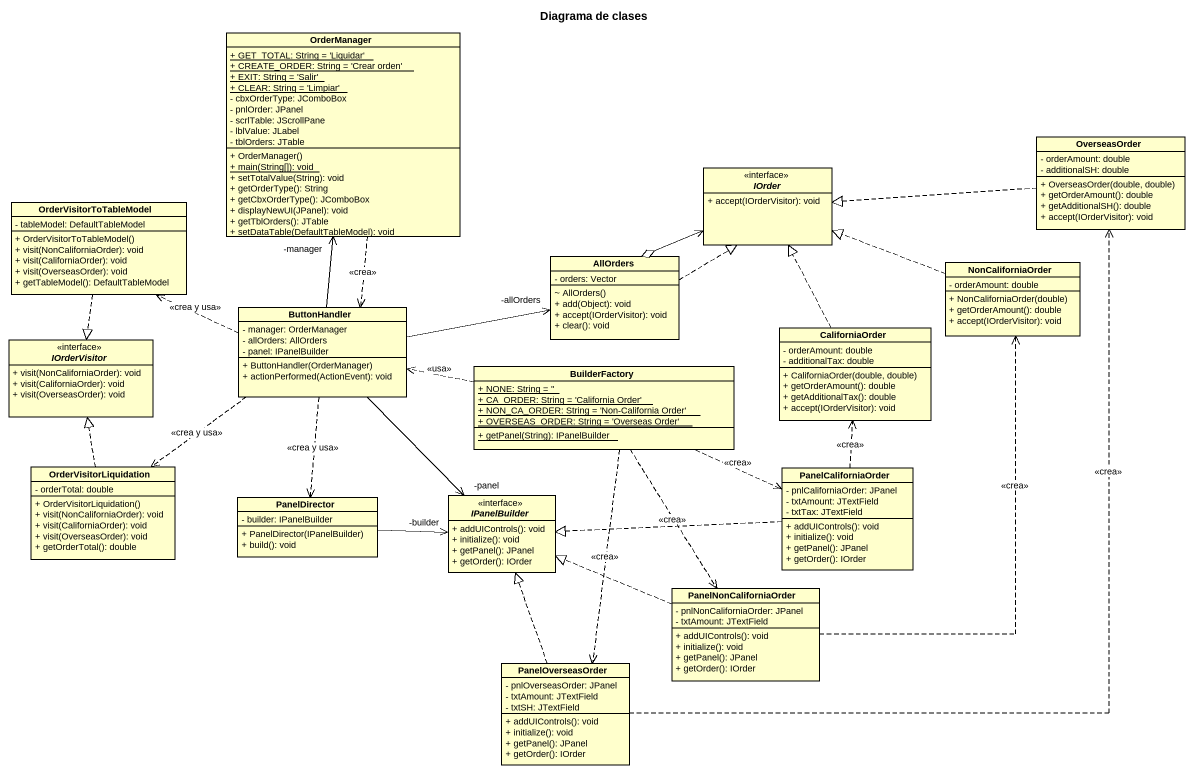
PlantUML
@startuml
title Diagrama de clases
hide circle
hide empty members
skinparam classAttributeIconSize 0
class OrderManager {
  {static} + GET_TOTAL: String = 'Liquidar'
  {static} + CREATE_ORDER: String = 'Crear orden'
  {static} + EXIT: String = 'Salir'
  {static} + CLEAR: String = 'Limpiar'
  - cbxOrderType: JComboBox
  - pnlOrder: JPanel
  - scrlTable: JScrollPane
  - lblValue: JLabel
  - tblOrders: JTable
  + OrderManager()
  {static} + main(String[]): void
  + setTotalValue(String): void
  + getOrderType(): String
  + getCbxOrderType(): JComboBox
  + displayNewUI(JPanel): void
  + getTblOrders(): JTable
  + setDataTable(DefaultTableModel): void
}
class OverseasOrder {
  - orderAmount: double
  - additionalSH: double
  + OverseasOrder(double, double)
  + getOrderAmount(): double
  + getAdditionalSH(): double
  + accept(IOrderVisitor): void
}
interface IOrder <<interface>> {
  + accept(IOrderVisitor): void
}
class OrderVisitorToTableModel {
  - tableModel: DefaultTableModel
  + OrderVisitorToTableModel()
  + visit(NonCaliforniaOrder): void
  + visit(CaliforniaOrder): void
  + visit(OverseasOrder): void
  + getTableModel(): DefaultTableModel
}
class AllOrders {
  - orders: Vector
  ~ AllOrders()
  + add(Object): void
  + accept(IOrderVisitor): void
  + clear(): void
}
class NonCaliforniaOrder {
  - orderAmount: double
  + NonCaliforniaOrder(double)
  + getOrderAmount(): double
  + accept(IOrderVisitor): void
}
class ButtonHandler {
  - manager: OrderManager
  - allOrders: AllOrders
  - panel: IPanelBuilder
  + ButtonHandler(OrderManager)
  + actionPerformed(ActionEvent): void
}
class CaliforniaOrder {
  - orderAmount: double
  - additionalTax: double
  + CaliforniaOrder(double, double)
  + getOrderAmount(): double
  + getAdditionalTax(): double
  + accept(IOrderVisitor): void
}
interface IOrderVisitor <<interface>> {
  + visit(NonCaliforniaOrder): void
  + visit(CaliforniaOrder): void
  + visit(OverseasOrder): void
}
class BuilderFactory {
  {static} + NONE: String = ''
  {static} + CA_ORDER: String = 'California Order'
  {static} + NON_CA_ORDER: String = 'Non-California Order'
  {static} + OVERSEAS_ORDER: String = 'Overseas Order'
  {static} + getPanel(String): IPanelBuilder
}
class OrderVisitorLiquidation {
  - orderTotal: double
  + OrderVisitorLiquidation()
  + visit(NonCaliforniaOrder): void
  + visit(CaliforniaOrder): void
  + visit(OverseasOrder): void
  + getOrderTotal(): double
}
class PanelCaliforniaOrder {
  - pnlCaliforniaOrder: JPanel
  - txtAmount: JTextField
  - txtTax: JTextField
  + addUIControls(): void
  + initialize(): void
  + getPanel(): JPanel
  + getOrder(): IOrder
}
class PanelDirector {
  - builder: IPanelBuilder
  + PanelDirector(IPanelBuilder)
  + build(): void
}
interface IPanelBuilder <<interface>> {
  + addUIControls(): void
  + initialize(): void
  + getPanel(): JPanel
  + getOrder(): IOrder
}
class PanelNonCaliforniaOrder {
  - pnlNonCaliforniaOrder: JPanel
  - txtAmount: JTextField
  + addUIControls(): void
  + initialize(): void
  + getPanel(): JPanel
  + getOrder(): IOrder
}
class PanelOverseasOrder {
  - pnlOverseasOrder: JPanel
  - txtAmount: JTextField
  - txtSH: JTextField
  + addUIControls(): void
  + initialize(): void
  + getPanel(): JPanel
  + getOrder(): IOrder
}
OrderManager ..> ButtonHandler : <<crea>>
OverseasOrder .left.|> IOrder
IOrder <-left-o AllOrders
OrderVisitorToTableModel ..|> IOrderVisitor
AllOrders .right.|> IOrder
NonCaliforniaOrder .left.|> IOrder
ButtonHandler -up-> "-manager" OrderManager
ButtonHandler .left.> OrderVisitorToTableModel : <<crea y usa>>
ButtonHandler -right-> "-allOrders" AllOrders
ButtonHandler ..> OrderVisitorLiquidation : <<crea y usa>>
ButtonHandler ..> PanelDirector : <<crea y usa>>
ButtonHandler --> "-panel" IPanelBuilder
CaliforniaOrder .up.|> IOrder
BuilderFactory .left.> ButtonHandler : <<usa>>
BuilderFactory .right.> PanelCaliforniaOrder : <<crea>>
BuilderFactory ..> PanelNonCaliforniaOrder : <<crea>>
BuilderFactory ..> PanelOverseasOrder : <<crea>>
OrderVisitorLiquidation .up.|> IOrderVisitor
PanelCaliforniaOrder .up.> CaliforniaOrder : <<crea>>
PanelCaliforniaOrder .left.|> IPanelBuilder
PanelDirector -right-> "-builder" IPanelBuilder
PanelNonCaliforniaOrder .up.> NonCaliforniaOrder : <<crea>>
PanelNonCaliforniaOrder .left.|> IPanelBuilder
PanelOverseasOrder .up.> OverseasOrder : <<crea>>
PanelOverseasOrder .up.|> IPanelBuilder
@enduml
